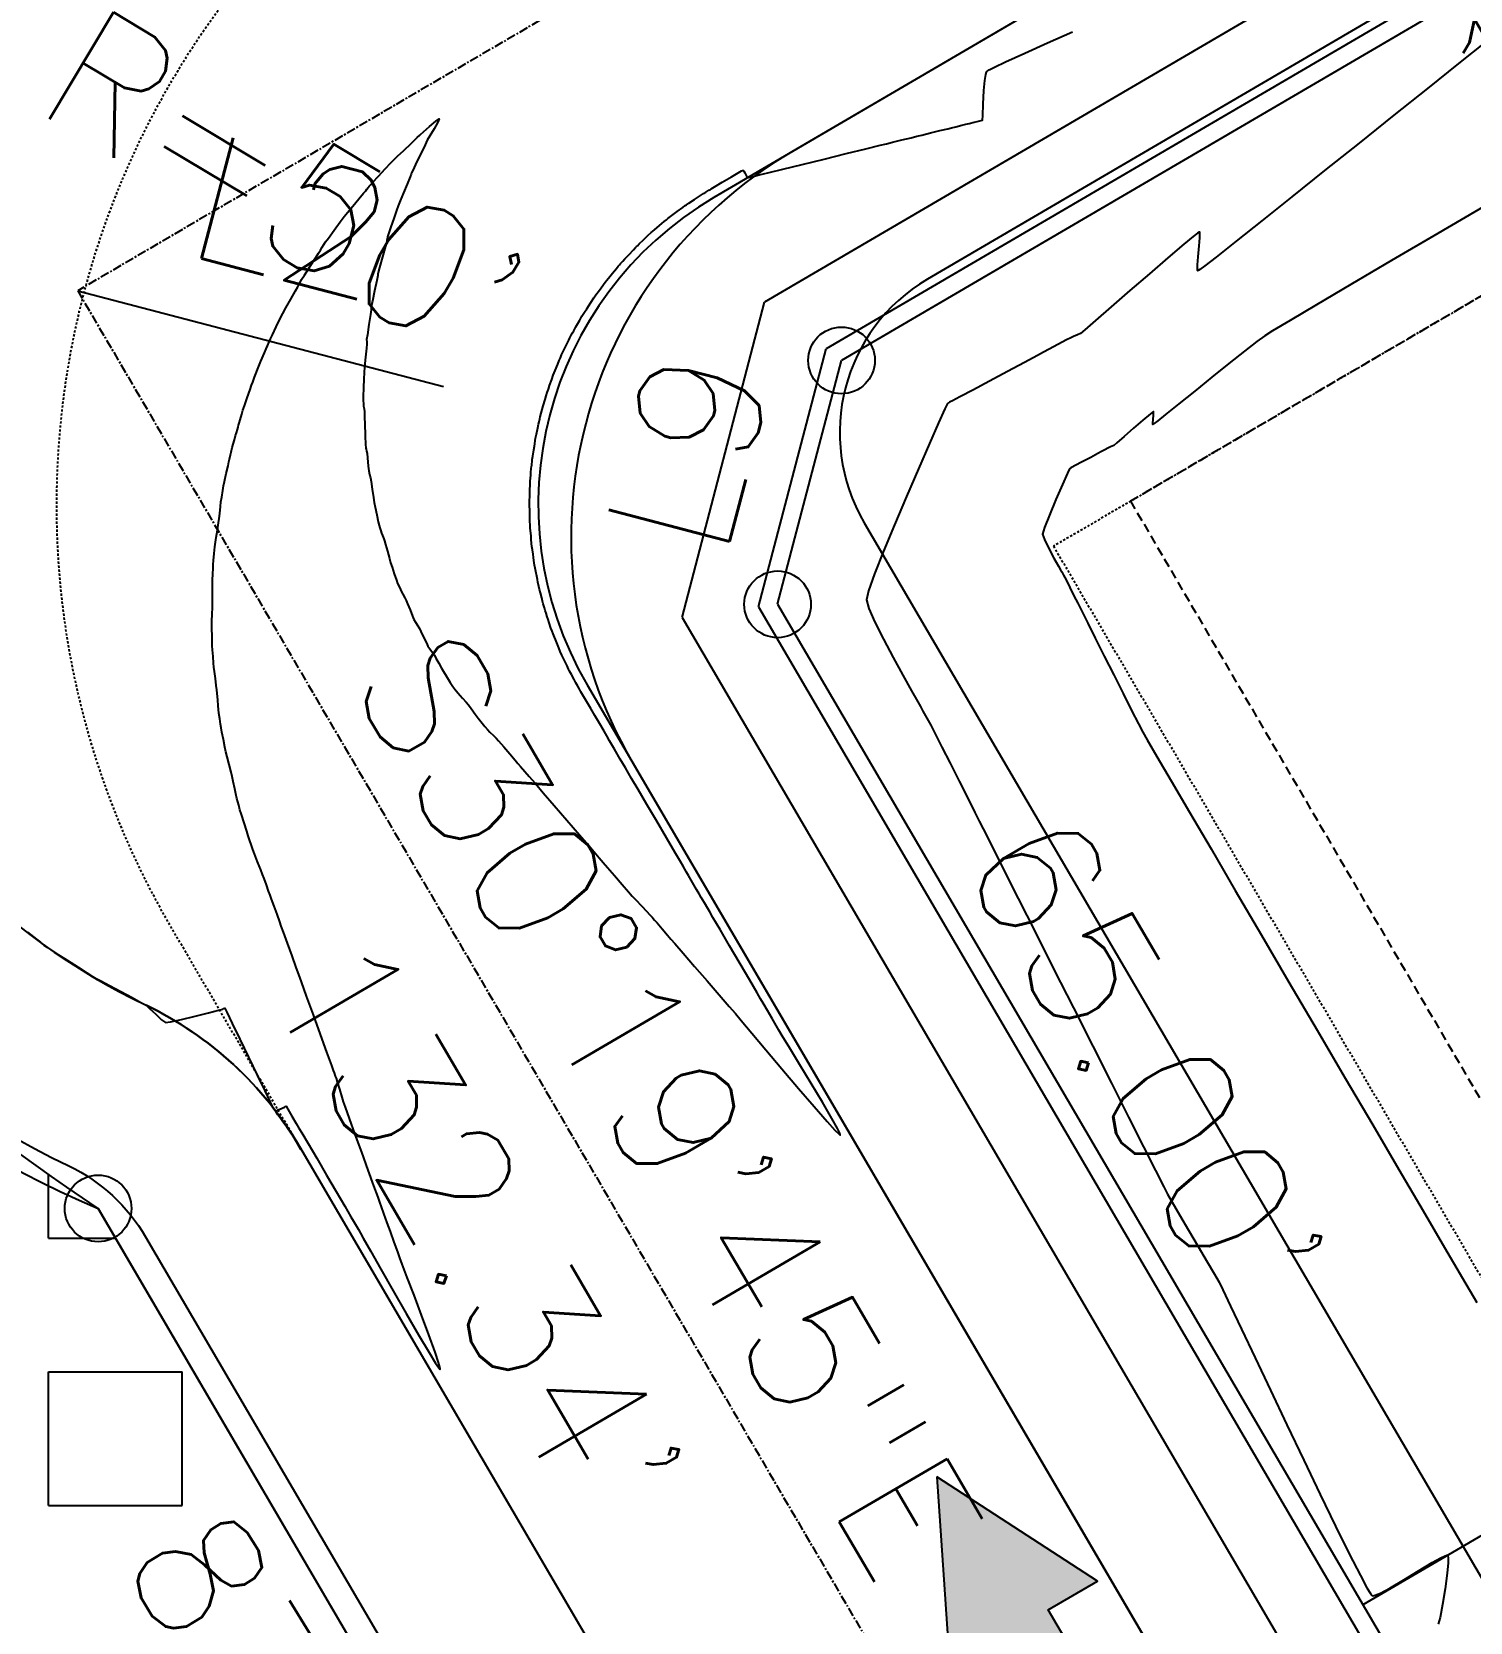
# Model space of a CAD drawing. Header units: feet. Extents: x 23 to 2149517, y -26 to 355304.
# Drawn here: x 2137357.2 to 2137437.8, y 340894.4 to 340983.6 of the extents above; entities that cross this region are included whole.
import ezdxf

# ---------------------------------------------------------------- set-up
doc = ezdxf.new("R2010")
doc.units = ezdxf.units.FT
doc.header["$MEASUREMENT"] = 0
for name, pattern in [('xhpc023-pav$0$HIDDEN2', [0.1875, 0.125, -0.0625]), ('xhpc023-pt$0$CL', [0.7000000000000001, 0.5, -0.05, 0.1, -0.05]), ('xhpc023-pt$0$DASHED', [0.75, 0.5, -0.25]), ('xhpc023-pt$0$HIDDEN2', [0.1875, 0.125, -0.0625])]:
    doc.linetypes.add(name, pattern=pattern)
for name, color, linetype in [('A-EC-CURLEX-MATTING', 6, 'Continuous'), ('A-EC-FLOW-ARROWS', 252, 'Continuous'), ('C-TOPO-MINR-N', 2, 'Continuous'), ('xhpc023-pav$0$A-PV-BC', 2, 'Continuous'), ('xhpc023-pav$0$A-SW-N', 6, 'Continuous'), ('xhpc023-pav$0$A-VALLEYGUTTER', 2, 'xhpc023-pav$0$HIDDEN2'), ('xhpc023-pt$0$A-BLDG-SETBACK', 2, 'xhpc023-pt$0$DASHED'), ('xhpc023-pt$0$V-ESMT-UTIL-N', 2, 'xhpc023-pt$0$HIDDEN2'), ('xhpc023-pt$0$V-PROP-CORN-TEXT-N', 2, 'Continuous'), ('xhpc023-pt$0$V-PROP-RWAY-N', 7, 'Continuous'), ('xhpc023-pt$0$V-PROP-SUBD-N', 7, 'Continuous'), ('xhpc023-pt$0$V-RWAY-CNTR-N', 4, 'xhpc023-pt$0$CL'), ('xhpc023-pt$0$V-RWAY-CNTR-TEXT-N', 2, 'Continuous'), ('xhpc023-pt$0$V-SUBD-TEXT-N', 2, 'Continuous')]:
    doc.layers.add(name, color=color, linetype=linetype)
doc.styles.add('xhpc023-pt$0$L70', font='simplex.shx', dxfattribs={"height": 7})

# ---------------------------------------------------------------- blocks, each defined once
blk = doc.blocks.new('xhpc023-pav')
at = {"layer": 'xhpc023-pav$0$A-PV-BC'}
for p, q in [((2137583.638329992, 341084.4460786111), (2137399.789751185, 340976.8881868935)), ((2137390.835445189, 340942.685549508), (2137438.221031162, 340861.6894226951)), ((2137372.181869882, 340921.1012040622), (2137414.916281736, 340848.0553237449))]:
    blk.add_line(p, q, dxfattribs=at)
for centre, radius, start, end in [((2137380.263437738, 340963.7267628391), 38.5, 86.33141756985965, 244.3268565629494), ((2137412.41391688, 340955.3097152024), 25, 120.3291370664141, 210.329137066041), ((2137354.91909253, 340911.001871507), 20, 30.32913706652774, 64.32685656311162)]:
    blk.add_arc(centre, radius, start, end, dxfattribs=at)
at = {"layer": 'xhpc023-pav$0$A-SW-N'}
for p, q in [((2137591.974674989, 341077.1582316443), (2137401.713390915, 340965.8486815601)), ((2137393.632644502, 340950.7764377509), (2137398.263429103, 340968.464580928)), ((2137397.921856076, 340951.3662089626), (2137401.713390915, 340965.8486815601)), ((2137397.921856076, 340951.3662089626), (2137447.284246841, 340866.9911320272))]:
    blk.add_line(p, q, dxfattribs=at)
at = {"layer": 'xhpc023-pav$0$A-SW-N', "flags": 128}
for points in [[(2137577.451035592, 340534.5642519618), (2137826.538700154, 340680.2893058468), (2137831.169484755, 340697.9774490241), (2137609.811538896, 341076.344327584), (2137591.416318743, 341081.4658220778), (2137398.263429103, 340968.464580928)], [(2137393.632644502, 340950.776437751), (2137443.83169137, 340864.971265516)]]:
    blk.add_lwpolyline(points, dxfattribs=at)
at = {"layer": 'xhpc023-pav$0$A-VALLEYGUTTER', "flags": 128}
blk.add_lwpolyline([(2137372.181869882, 340921.101204063), (2137365.005862623, 340933.3671448962, -0.414213562369913), (2137381.839957897, 340997.6681031806), (2137394.105898731, 341004.8441104395)], format="xyb", dxfattribs=at)
blk = doc.blocks.new('ARROW')
blk.add_hatch(color=256).paths.add_polyline_path([(0, 0), (12, 6), (12, 2), (28, 2), (28, -2), (12, -2), (12, -6)])
blk.add_lwpolyline([(0, 0), (12, 6), (12, 2), (28, 2), (28, -2), (12, -2), (12, -6), (0, 0)])
blk = doc.blocks.new('xhpc023-pt')
at = {"layer": 'xhpc023-pt$0$A-BLDG-SETBACK'}
for p, q in [((2137591.409542989, 341058.2906155387), (2137418.781769461, 340957.2972899812)), ((2137418.781769461, 340957.2972899813), (2137465.410163061, 340877.5954312106))]:
    blk.add_line(p, q, dxfattribs=at)
at = {"layer": 'xhpc023-pt$0$V-ESMT-UTIL-N'}
for p, q in [((2137595.725237327, 341060.815448677), (2137414.466075123, 340954.7724568424)), ((2137414.466075123, 340954.7724568425), (2137461.094468723, 340875.0705980717))]:
    blk.add_line(p, q, dxfattribs=at)
at = {"layer": 'xhpc023-pt$0$V-PROP-CORN-TEXT-N'}
for centre in [(2137402.575881368, 340965.1947067181), (2137398.994158969, 340951.5136517644), (2137360.886881866, 340917.6339316985)]:
    blk.add_circle(centre, 1.869778041070669, dxfattribs=at)
at = {"layer": 'xhpc023-pt$0$V-PROP-RWAY-N'}
for p, q in [((2137592.114264052, 341076.0813340358), (2137402.575881368, 340965.1947067181)), ((2137398.994158969, 340951.5136517641), (2137402.575881368, 340965.1947067183)), ((2137398.994158969, 340951.5136517644), (2137448.147385709, 340867.4960986549)), ((2137360.886881866, 340917.6339316985), (2137404.990184759, 340842.2482075256))]:
    blk.add_line(p, q, dxfattribs=at)
blk.add_arc((2137380.263437743, 340963.7267628371), 50, 83.45923941410305, 247.1990347068447, dxfattribs=at)
at = {"layer": 'xhpc023-pt$0$V-PROP-SUBD-N'}
blk.add_line((2137535.393653892, 340956.0056207022), (2137431.816989775, 340895.4096253676), dxfattribs=at)
at = {"layer": 'xhpc023-pt$0$V-RWAY-CNTR-N'}
for p, q in [((2137610.052126921, 341115.5396684937), (2137359.741855306, 340969.0993464369)), ((2137359.741855307, 340969.0993464368), (2137426.56865645, 340854.8723732199))]:
    blk.add_line(p, q, dxfattribs=at)
at = {"layer": 'xhpc023-pt$0$V-SUBD-TEXT-N'}
blk.add_line((2137359.741855307, 340969.0993464368), (2137380.263437738, 340963.726762839), dxfattribs=at)
blk.add_lwpolyline([(2137339.145604385, 340992.175379331, 0, 4.16666675, 0), (2137349.425062723, 340985.063225208, 0, 0, 0), (2137380.263437738, 340963.726762839, 0, 0, 0)], format="xyseb", dxfattribs=at)
at = {"layer": 'xhpc023-pt$0$V-RWAY-CNTR-TEXT-N', "attachment_point": 8, "style": 'xhpc023-pt$0$L70'}
for s, insert, char_height, rotation in [("R=50'", (2137369.610932692, 340971.8529932004), 6.999999999999999, 329.07278887301214), ('L2', (2137370.889077591, 340969.7989429941), 7, 345.32913706671474), ('S30°19\'45"E ', (2137389.803332956, 340921.6759555417), 7, 300.3291370661148), (" 132.34'", (2137377.873402826, 340916.8851019824), 7, 300.3291370661148)]:
    blk.add_mtext(s, dxfattribs=dict(at, insert=insert, char_height=char_height, rotation=rotation))
at = {"layer": 'xhpc023-pt$0$V-SUBD-TEXT-N', "style": 'xhpc023-pt$0$L70'}
for s, insert, char_height, attachment_point, rotation in [("110.00'", (2137450.755472367, 340991.7594768317), 7, 2, 30.329137066440243), ('L9', (2137397.399131813, 340959.24061031), 7, 8, 75.32913706562303), ("65.00'", (2137416.613968787, 340924.1685918447), 7, 8, 300.32913706646076), ("87.34'", (2137375.868144723, 340888.7435001285), 6.999999999999999, 2, 301.6685440305592)]:
    blk.add_mtext(s, dxfattribs=dict(at, insert=insert, char_height=char_height, attachment_point=attachment_point, rotation=rotation))

msp = doc.modelspace()

# ---------------------------------------------------------------- block references
at = {"layer": 'A-EC-CURLEX-MATTING'}
msp.add_blockref('xhpc023-pt', (0, 0), dxfattribs=at)

# ---------------------------------------------------------------- next in the draw order: hatches: boundary and pattern name
h = msp.add_hatch(dxfattribs=at)
h.set_pattern_fill('SQUARE', color=256, scale=60)
h.set_pattern_definition([(0, (-6.905110941268504, -4.039733022276778), (0, 7.5), [7.5, -7.5]), (90, (-6.905110941268504, -4.039733022276778), (-7.5, 4.592425496802575e-16), [7.5, -7.5])])
edge = h.paths.add_edge_path()
edge.add_arc((2138044.920364796, 340728.8884577231), 582.549868641581, 186.4458415412512, 221.7550207109148, ccw=False)
edge.add_arc((2136881.465055925, 340563.6065300077), 593.059647057299, 9.695912894596994, 28.02375053832091)
edge.add_line((2137404.990184731, 340842.248207573), (2137360.886881866, 340917.6339316986))
edge.add_arc((2137447.707949495, 341046.5875479042), 155.4571738994623, 211.2000178376483, 236.0486576726285, ccw=False)
edge.add_line((2137314.735464028, 340966.0564916257), (2137301.640606266, 340964.6945763964))
edge.add_line((2137301.640606266, 340964.6945763964), (2137293.91233979, 340952.9078567094))
edge.add_line((2137293.91233979, 340952.9078567094), (2137303.613052608, 340937.493455536))
edge.add_line((2137303.613052608, 340937.493455536), (2137345.98990848, 340840.8869890364))
edge.add_line((2137345.98990848, 340840.8869890364), (2137331.349541475, 340808.3366731079))
edge.add_line((2137331.349541475, 340808.3366731079), (2137355.480564153, 340807.8482073526))
edge.add_line((2137355.480564153, 340807.8482073526), (2137372.696422414, 340756.3162998563))
edge.add_line((2137372.696422414, 340756.3162998563), (2137351.027091977, 340683.382985699))
edge.add_line((2137351.027091977, 340683.382985699), (2137357.983121533, 340661.3297413673))
edge.add_line((2137357.983121533, 340661.3297413673), (2137454.596581275, 340604.0820525663))
edge.add_line((2137454.596581275, 340604.0820525663), (2137415.546972534, 340530.506671625))
edge.add_line((2137415.546972534, 340530.506671625), (2137390.498604605, 340493.7517918989))
edge.add_line((2137390.498604605, 340493.7517918989), (2137422.027239899, 340493.3999162236))
edge.add_line((2137422.027239899, 340493.3999162236), (2137396.264817959, 340470.4547795679))
edge.add_line((2137396.264817959, 340470.4547795679), (2137454.809608257, 340441.951571139))
edge.add_line((2137454.809608257, 340441.951571139), (2137478.721074408, 340421.2216771093))
edge.add_line((2137478.721074408, 340421.2216771093), (2137537.812756838, 340413.1581665995))
edge.add_line((2137537.812756838, 340413.1581665995), (2137543.889847288, 340415.2275603599))
edge.add_line((2137543.889847288, 340415.2275603599), (2137550.003920866, 340414.6432426849))
edge.add_line((2137550.003920866, 340414.6432426849), (2137577.549523347, 340364.9155249138))
edge.add_line((2137577.549523347, 340364.9155249138), (2137601.618058874, 340330.6608063657))
edge.add_line((2137601.618058874, 340330.6608063657), (2137610.338732313, 340340.9410976825))

# ---------------------------------------------------------------- next in the draw order: linework, layer by layer
for points in [[(2137670.618949894, 340388.8840718181, -0.02090584998803552), (2137597.855944529, 340483.2289572108, -0.00680968228715306), (2137601.184633383, 340497.4725088385), (2137834.966461328, 340634.2431094002, -5.81057104170002), (2137834.966461328, 340634.2431094002, 0.8117029553674746), (2137866.430475758, 340724.8403492785, 0.0690546388535524), (2137866.430475758, 340724.8403492786), (2137654.428279599, 341086.2252913481, -0.1494408285484891), (2137653.080159736, 341091.9148086406, 0.8243029617849311), (2137560.967453928, 341116.030064568, -0.1494408285465315), (2137557.004318269, 341111.7310425944), (2137389.056232453, 341013.4754991157, -0.1494408285229424), (2137383.36671516, 341012.1273792529, 0.8242890851936016), (2137359.249636687, 340920.0139246461, -0.1493500992060968), (2137363.552107364, 340916.0487592211), (2137406.28489306, 340843.0056574671, -0.100424135199937), (2137467.540672525, 340663.6820290114, 0.03988419148315774), (2137488.118673597, 340566.5241378134, 0.03988419148315774)], [(2137660.463539619, 340381.4358398767, -0.0209986760302128), (2137590.347971621, 340472.5815931614, -0.4320536616441304), (2137598.499175208, 340508.066323558), (2137827.008403112, 340641.7522674534, -0.1508802876780829), (2137838.499803442, 340644.4409849645, 0.7844992614803186), (2137861.31170118, 340715.6724451469, -0.08874284122557287), (2137856.19988556, 340721.5340318514), (2137645.796890923, 341081.1756250702, -0.1494408285464827), (2137643.100651198, 341092.5546596554, 0.8243029617889933), (2137569.980255865, 341111.6976978658, -0.1494408285490073), (2137562.053984547, 341103.0996539178), (2137394.105898731, 341004.8441104392, -0.1494408285236509), (2137382.726864146, 341002.1478707138, 0.8242890851953945), (2137363.58230126, 340929.0265833936, -0.1493500992024052), (2137372.181869882, 340921.101204063), (2137414.916281736, 340848.0553237448, -0.1004241351999118), (2137477.457596973, 340664.9683452688, 0.03988419148314935), (2137497.705557931, 340569.3687201687, 1.206369059911169)], [(2137825.012378072, 340671.8656998815, 0.4142135623666523), (2137833.966684069, 340706.068337267), (2137615.316134238, 341079.8074669531, 0.4142135623921849), (2137587.95402433, 341086.97091175), (2137395.423806873, 340974.3322673094, 0.4133953263629456), (2137388.31061205, 340947.0012438462), (2137438.221031162, 340861.6894226951, -0.0865142089618434), (2137499.817470398, 340696.4145171692, 0.04345424113438745), (2137527.055833012, 340598.3765527958, 0.02828257050479633), (2137550.327899124, 340536.9013866673, 0.4470827196959448), (2137578.701722083, 340527.7652937868), (2137825.012378072, 340671.8656998815)], [(2137466.05313386, 340663.4890815574, 0.08014119165689629), (2137404.990184731, 340842.248207573), (2137360.886881866, 340917.6339316986, -0.1088495052783184), (2137314.735464028, 340966.0564916257), (2137301.640606266, 340964.6945763964), (2137293.91233979, 340952.9078567094), (2137303.613052608, 340937.493455536), (2137345.98990848, 340840.8869890364), (2137331.349541475, 340808.3366731079), (2137355.480564153, 340807.8482073526), (2137372.696422414, 340756.3162998563), (2137351.027091977, 340683.382985699), (2137357.983121533, 340661.3297413673), (2137454.596581275, 340604.0820525663)]]:
    msp.add_lwpolyline(points, format="xyb", dxfattribs=at)
msp.add_lwpolyline([(2137823.088738342, 340682.9052052145, -0.002721813638132152), (2137826.880273181, 340697.3876778131), (2137613.589856503, 341078.7975336975, 0.4142135623828287), (2137599.90880155, 341082.3792560961), (2137407.392965832, 340969.7490256058, 0.4130517754748764), (2137403.846882981, 340956.0910340194), (2137453.75753078, 340870.7788219951, -0.08651420896181838), (2137516.553511189, 340702.2853204512, 0.04356835440708198), (2137543.41950393, 340605.6729441824, 0.02839754832530269), (2137566.370255267, 340545.0044619257, 0.4470827197042154), (2137580.557166747, 340540.4364154855)], format="xyb", close=True, dxfattribs=at)
at = {"layer": 'C-TOPO-MINR-N', "color": 2, "linetype": 'Continuous', "lineweight": -3}
for points, elevation in [([(2137356.932162846, 340933.135564469), (2137357.439471727, 340932.733826937), (2137357.648830335, 340932.5677568219), (2137357.746725165, 340932.4807777981), (2137357.845201885, 340932.3946118633), (2137358.043413153, 340932.2661241202), (2137358.523078625, 340931.9569758007), (2137359.144452527, 340931.5569008172), (2137359.767789087, 340931.1556330817), (2137360.253342533, 340930.8429065063), (2137360.461367092, 340930.7084550032), (2137360.64537879, 340930.5771831599), (2137360.796303669, 340930.4689727663), (2137360.848805096, 340930.4996879502), (2137361.040896331, 340930.3981876955), (2137361.523385048, 340930.1421385508), (2137362.157528928, 340929.8042519197), (2137362.80458565, 340929.4572392054), (2137363.325812894, 340929.1738118115), (2137363.58246834, 340929.0266811412), (2137363.793322769, 340928.8364797833), (2137364.117262492, 340928.5216056472), (2137364.442901653, 340928.2193003566), (2137364.658854392, 340928.0668055354), (2137364.953842725, 340928.1064738603), (2137365.564031242, 340928.2384280512), (2137366.325217042, 340928.4184071754), (2137367.073197219, 340928.6021502998), (2137367.643768871, 340928.7453964915), (2137367.872729094, 340928.8038848175), (2137367.932357873, 340928.8398976873), (2137367.990477152, 340928.8727715775), (2137368.105317277, 340928.6364476053), (2137368.40526328, 340928.0140088971), (2137368.828884818, 340927.1335972311), (2137369.314751545, 340926.1233543858), (2137369.801433122, 340925.1114221396), (2137370.227499202, 340924.2259422707), (2137370.531519444, 340923.5950565576), (2137370.652063504, 340923.3469067786), (2137370.7469788, 340923.2116235942), (2137370.84431128, 340923.0777715545), (2137370.977662094, 340922.8926099672), (2137371.252201563, 340922.5108071358), (2137371.536886909, 340922.1127720756), (2137371.700675352, 340921.8789138018), (2137371.820887604, 340921.6797449269), (2137372.008047689, 340921.3608439523), (2137372.180917801, 340921.0652187265), (2137372.258260131, 340920.9358770979), (2137372.184405092, 340921.0672670357), (2137372.012733402, 340921.3635922142), (2137371.825582709, 340921.6824940405), (2137371.705290663, 340921.881613921), (2137371.536937946, 340922.1135212717), (2137371.244667983, 340922.5078453431), (2137370.969412533, 340922.8878172938), (2137370.852103356, 340923.0766682828), (2137370.983777646, 340923.1594029986), (2137371.216940158, 340923.2654216453), (2137371.343365205, 340923.3189162154), (2137371.387602543, 340923.345632986), (2137371.43123088, 340923.3703207289), (2137371.531294235, 340923.2010741967), (2137371.755850683, 340922.8171832017), (2137371.997830243, 340922.4027507539), (2137372.150162934, 340922.1418798635), (2137372.306587816, 340921.8745776267), (2137372.659850577, 340921.2709113292), (2137373.143662279, 340920.4441579274), (2137373.691733988, 340919.5075943781), (2137374.237776767, 340918.5744976379), (2137374.715501679, 340917.7581446632), (2137375.05861979, 340917.1718124108), (2137375.200842163, 340916.9287778372), (2137375.314640522, 340916.7343154206), (2137375.481001606, 340916.4500320725), (2137375.594799965, 340916.255569656), (2137375.757628823, 340915.967967857), (2137376.165086535, 340915.2483044908), (2137376.748104985, 340914.2216212737), (2137377.43761606, 340913.0129599222), (2137378.164551645, 340911.7473621527), (2137378.859843624, 340910.5498696815), (2137379.454423883, 340909.545524225), (2137379.811161878, 340908.9651417438), (2137379.986134865, 340908.7020069986), (2137380.050409392, 340908.6235660391), (2137380.065176781, 340908.6164412217), (2137380.070523112, 340908.6317696315), (2137380.055848374, 340908.7236870454), (2137379.976854988, 340908.9986595768), (2137379.783189625, 340909.576248706), (2137379.437754861, 340910.5409460546), (2137379.027550601, 340911.650449412), (2137378.606220319, 340912.7709664814), (2137378.227407486, 340913.7687049662), (2137377.944755576, 340914.5098725695), (2137377.81190806, 340914.8606769947), (2137377.691667543, 340915.1938863135), (2137377.496026287, 340915.7360454077), (2137377.280296758, 340916.3338729236), (2137377.099791422, 340916.8340875071), (2137377.009822746, 340917.0834078043), (2137376.914899452, 340917.3464582887), (2137376.776131703, 340917.7310100893), (2137376.681208408, 340917.9940605738), (2137376.583996513, 340918.2628965028), (2137376.354445478, 340918.8976740461), (2137376.036439418, 340919.7772591554), (2137375.673862448, 340920.7805177827), (2137375.310598683, 340921.7863158797), (2137374.990532239, 340922.6735193982), (2137374.757547232, 340923.3209942901), (2137374.655527776, 340923.607606507), (2137374.570159256, 340923.881142356), (2137374.43788029, 340924.3161217223), (2137374.312978922, 340924.728919516), (2137374.249743195, 340924.9359106468), (2137374.205855644, 340925.0590552465), (2137374.140422599, 340925.2386544251), (2137374.095560899, 340925.361473996), (2137373.987668062, 340925.6592723686), (2137373.721898141, 340926.3928321881), (2137373.358709201, 340927.3952812697), (2137372.958559307, 340928.4997474288), (2137372.581906525, 340929.5393584807), (2137372.289208919, 340930.3472422409), (2137372.140924554, 340930.7565265246), (2137371.996981343, 340931.1538286571), (2137371.763862287, 340931.7972678081), (2137371.504748023, 340932.512457141), (2137371.282819187, 340933.1250098193), (2137371.161256415, 340933.4605390062), (2137371.06892853, 340933.7153760707), (2137370.919471246, 340934.1278977663), (2137370.753215531, 340934.5867853337), (2137370.610492353, 340934.9807200134), (2137370.53163268, 340935.1983830458), (2137370.450715458, 340935.4224868644), (2137370.322794393, 340935.7768352312), (2137370.194549406, 340936.1310620966), (2137370.112660418, 340936.3548014108), (2137370.008604718, 340936.6240434342), (2137369.833005329, 340937.0745558426), (2137369.661260766, 340937.5156387103), (2137369.568769547, 340937.7565921115), (2137369.493088534, 340937.9817855708), (2137369.384800971, 340938.3118361615), (2137369.311113239, 340938.5377373067), (2137369.22864841, 340938.79130657), (2137369.07774535, 340939.2564901344), (2137368.926673394, 340939.7243561803), (2137368.843701878, 340939.9859728877), (2137368.772545578, 340940.2442457949), (2137368.671544299, 340940.6226822776), (2137368.604740067, 340940.8821013706), (2137368.546940693, 340941.1588020453), (2137368.463642038, 340941.5712801202), (2137368.404918204, 340941.853649901), (2137368.342196027, 340942.1002260311), (2137368.230200946, 340942.530540867), (2137368.116263758, 340942.9700199825), (2137368.04771526, 340943.2440889518), (2137367.993099125, 340943.5094907499), (2137367.910319898, 340943.9304790155), (2137367.83074969, 340944.3437453168), (2137367.785760608, 340944.5859812229), (2137367.75540387, 340944.7848669903), (2137367.709870043, 340945.0997522663), (2137367.665740261, 340945.4148327047), (2137367.639595658, 340945.6143039594), (2137367.62082763, 340945.8245608563), (2137367.593457368, 340946.164170816), (2137367.5660107, 340946.5055883842), (2137367.547013453, 340946.7212681068), (2137367.516433774, 340946.9579431142), (2137367.463426564, 340947.3472891025), (2137367.41029778, 340947.7391744662), (2137367.379353378, 340947.9834675995), (2137367.359500814, 340948.2186817862), (2137367.331420864, 340948.5910343329), (2137367.305079473, 340948.9619496682), (2137367.290442583, 340949.1928522208), (2137367.283302567, 340949.4154696533), (2137367.274777346, 340949.7675945853), (2137367.267821181, 340950.1197488811), (2137367.265388331, 340950.342454405), (2137367.272512044, 340950.5782669385), (2137367.287255868, 340950.9588809184), (2137367.302119525, 340951.3385261921), (2137367.309602734, 340951.5714326068), (2137367.307802695, 340951.7876097479), (2137367.302338089, 340952.1295325971), (2137367.296990852, 340952.4701290966), (2137367.295542922, 340952.6823271887), (2137367.302717787, 340952.8871383852), (2137367.316969602, 340953.2109284389), (2137367.332676308, 340953.5346566539), (2137367.344215846, 340953.7392823341), (2137367.3647056, 340953.9712507908), (2137367.401515177, 340954.3570614085), (2137367.440400846, 340954.7477546009), (2137367.467118877, 340954.994370782), (2137367.50634282, 340955.2552272589), (2137367.573221445, 340955.6761029584), (2137367.639223842, 340956.0892307242), (2137367.675819102, 340956.3268433999), (2137367.705734764, 340956.6005765811), (2137367.747106299, 340957.0004319967), (2137367.776896083, 340957.270124435), (2137367.817640066, 340957.5278906598), (2137367.88056584, 340957.9042392974), (2137367.925673242, 340958.1612929301), (2137367.979210749, 340958.4101561376), (2137368.075914648, 340958.8480195591), (2137368.171367876, 340959.2775496227), (2137368.221153367, 340959.5014127563), (2137368.255777284, 340959.6612924295), (2137368.306545533, 340959.8949810743), (2137368.342386605, 340960.0545603735), (2137368.412799003, 340960.3161111214), (2137368.528006527, 340960.7366314539), (2137368.598025609, 340960.9895790658), (2137368.639939742, 340961.1280516059), (2137368.70076704, 340961.3265184622), (2137368.735425867, 340961.4404949388), (2137368.765606616, 340961.5604206265), (2137368.795691072, 340961.6803750807), (2137368.846329023, 340961.8561111713), (2137368.93945212, 340962.1758319681), (2137369.006131201, 340962.3991304882), (2137369.091308577, 340962.6461364788), (2137369.251220703, 340963.1032962283), (2137369.411019117, 340963.5584637751), (2137369.495855355, 340963.7994931578), (2137369.560752239, 340963.9823418282), (2137369.656143417, 340964.2494558072), (2137369.722702317, 340964.4316669661), (2137369.824810996, 340964.678452687), (2137370.020205175, 340965.1455636173), (2137370.215313358, 340965.6107137467), (2137370.316564045, 340965.8516170649), (2137370.383545304, 340966.0097102919), (2137370.481912992, 340966.2406293693), (2137370.550328735, 340966.3980716944), (2137370.660023713, 340966.6257372287), (2137370.876603877, 340967.0705539383), (2137371.105547782, 340967.5371089161), (2137371.252333983, 340967.8299892555), (2137371.420933311, 340968.1337293116), (2137371.697558991, 340968.6228511321), (2137371.961053165, 340969.0869233476), (2137372.090257976, 340969.3155145893), (2137372.150010838, 340969.4347966495), (2137372.236509252, 340969.6096174234), (2137372.297309671, 340969.7282666617), (2137372.456026956, 340969.9763786291), (2137372.777480034, 340970.4734741517), (2137373.098178781, 340970.9686777814), (2137373.25463307, 340971.2111140701), (2137373.350359164, 340971.3766493357), (2137373.445293121, 340971.5405407788), (2137373.544291039, 340971.6923628048), (2137373.64495841, 340971.8430915535), (2137373.799540756, 340972.0554172438), (2137374.123533359, 340972.4977917015), (2137374.469442573, 340972.9673821144), (2137374.689774755, 340973.2613556705), (2137374.869253465, 340973.4816371047), (2137375.172290972, 340973.847179384), (2137375.505899221, 340974.2475595293), (2137375.77709016, 340974.5723545618), (2137375.892875733, 340974.7111415024), (2137375.958807319, 340974.7989751822), (2137376.023965226, 340974.8857238409), (2137376.090882569, 340974.965284407), (2137376.158346917, 340975.0443849899), (2137376.295693796, 340975.1907968828), (2137376.613400156, 340975.5289237881), (2137376.990681184, 340975.930320241), (2137377.306752068, 340976.2665407764), (2137377.440827993, 340976.4091399292), (2137377.485888041, 340976.4564289801), (2137377.531056269, 340976.5036101134), (2137377.678648524, 340976.6430771981), (2137378.026431218, 340976.9715062837), (2137378.440623412, 340977.3626000351), (2137378.787444164, 340977.6900611166), (2137378.933112533, 340977.8275921931), (2137378.97219639, 340977.8639048223), (2137379.129316605, 340978.0052803754), (2137379.477287871, 340978.312971146), (2137379.832946425, 340978.6140172816), (2137380.013128503, 340978.7354589294), (2137379.937891341, 340978.5565532753), (2137379.725255029, 340978.1846172592), (2137379.489000081, 340977.7887806591), (2137379.34290701, 340977.5381732534), (2137379.219391005, 340977.28550339), (2137378.997816606, 340976.8236283562), (2137378.750239535, 340976.3048710692), (2137378.548715511, 340975.8815544458), (2137378.465300256, 340975.7060014031), (2137378.447644315, 340975.6451575405), (2137378.379872012, 340975.4815004586), (2137378.215538007, 340975.0841050374), (2137378.012165994, 340974.5906103272), (2137377.827279668, 340974.1386553778), (2137377.718402723, 340973.8658792395), (2137377.623374627, 340973.597991839), (2137377.471465898, 340973.1575158915), (2137377.30734681, 340972.6773096296), (2137377.175687636, 340972.2902312854), (2137377.12115865, 340972.1291390914), (2137377.107065775, 340972.066419829), (2137377.093376847, 340972.0035986594), (2137377.082298093, 340971.9357222113), (2137377.070927631, 340971.8671162328), (2137376.995438058, 340971.5937888947), (2137376.830788746, 340970.9988378815), (2137376.666018763, 340970.4030164764), (2137376.590167184, 340970.1270779625), (2137376.580966957, 340970.0396807594), (2137376.572035536, 340969.9522178556), (2137376.514698205, 340969.6827172359), (2137376.390261222, 340969.1003553658), (2137376.265755456, 340968.5169072052), (2137376.208211777, 340968.2441477141), (2137376.203361117, 340968.1376461575), (2137376.198911169, 340968.031071677), (2137376.1589591, 340967.7662479515), (2137376.072652402, 340967.1993920937), (2137375.98636043, 340966.6312377995), (2137375.946452543, 340966.3625187656), (2137375.948189081, 340966.2371886652), (2137375.950484577, 340966.111790988), (2137375.92889307, 340965.8768286789), (2137375.881346251, 340965.3688792642), (2137375.831584367, 340964.8268757673), (2137375.803347663, 340964.4897512115), (2137375.78989677, 340964.1647625153), (2137375.772799625, 340963.6485951279), (2137375.758257425, 340963.1643248693), (2137375.752471372, 340962.9350275592), (2137375.763524998, 340962.7840666482), (2137375.776885897, 340962.633224402), (2137375.799061563, 340962.4740267211), (2137375.820880884, 340962.310486512), (2137375.828759171, 340962.0654411096), (2137375.842923123, 340961.5628433333), (2137375.856996418, 340961.0564725515), (2137375.86460273, 340960.8001081325), (2137375.873940655, 340960.6522845762), (2137375.888264993, 340960.4420948825), (2137375.896031112, 340960.3323880553), (2137375.906030559, 340960.2761036773), (2137375.916298812, 340960.2198561729), (2137375.940970735, 340960.1039051717), (2137375.967774586, 340959.9729698375), (2137375.992249486, 340959.7205067605), (2137376.035458686, 340959.2679775277), (2137376.063598274, 340958.9973351203), (2137376.113610785, 340958.8034031492), (2137376.16462506, 340958.609595145), (2137376.196911826, 340958.3967768028), (2137376.259879711, 340957.966406577), (2137376.326703209, 340957.5131255671), (2137376.370556816, 340957.2315748726), (2137376.424136516, 340956.9624525659), (2137376.512702689, 340956.5361715796), (2137376.598276433, 340956.1319453039), (2137376.642878841, 340955.9289871288), (2137376.681228425, 340955.8072230365), (2137376.740258157, 340955.6300294398), (2137376.781767929, 340955.5092090464), (2137376.83131368, 340955.383164159), (2137376.906160032, 340955.1956483732), (2137376.955669887, 340955.0664913365), (2137377.010155083, 340954.8707636588), (2137377.114115071, 340954.4870614515), (2137377.223222245, 340954.0855284497), (2137377.293149003, 340953.8363083883), (2137377.37045713, 340953.5993725829), (2137377.49621019, 340953.2246308166), (2137377.61783325, 340952.8671345246), (2137377.68275137, 340952.6819351423), (2137377.743619192, 340952.5472726504), (2137377.835899253, 340952.3517534166), (2137377.900269134, 340952.2186113403), (2137377.974595659, 340952.0805725501), (2137378.086478045, 340951.8753704161), (2137378.161192456, 340951.7337496999), (2137378.237699804, 340951.5480488017), (2137378.378227003, 340951.1988798436), (2137378.519532364, 340950.8490844848), (2137378.598374196, 340950.6615043848), (2137378.685893566, 340950.516117977), (2137378.818517271, 340950.3059429203), (2137378.907461728, 340950.1611877949), (2137378.991594537, 340949.9874323119), (2137379.143262433, 340949.666722932), (2137379.295767799, 340949.3454500842), (2137379.382413019, 340949.1700041977), (2137379.484571959, 340949.0211820487), (2137379.638736478, 340948.8064275299), (2137379.742368563, 340948.6583661494), (2137379.830377352, 340948.5024915565), (2137379.985976768, 340948.2197782594), (2137380.14594607, 340947.9289527868), (2137380.24706452, 340947.748741667), (2137380.403626406, 340947.4961793183), (2137380.633275867, 340947.1329082334), (2137380.778436391, 340946.9092386176), (2137380.894206899, 340946.7610893758), (2137381.067123546, 340946.5471636115), (2137381.186765668, 340946.4019478277), (2137381.320189692, 340946.2536752688), (2137381.520252469, 340946.0336790014), (2137381.655233972, 340945.8810952617), (2137381.806425668, 340945.6745474184), (2137382.038707054, 340945.3501868383), (2137382.195740152, 340945.1334417549), (2137382.347929512, 340944.9420347054), (2137382.571634936, 340944.6658350732), (2137382.719451318, 340944.4884913613), (2137382.858300122, 340944.3503587349), (2137383.064293917, 340944.151158269), (2137383.203814256, 340944.0135873313), (2137383.34482959, 340943.852123495), (2137383.63138136, 340943.5197578716), (2137383.969867647, 340943.1259865982), (2137384.266686532, 340942.7803058116), (2137384.428236096, 340942.5922116485), (2137384.580244814, 340942.415751634), (2137384.820592599, 340942.1367428108), (2137385.060940383, 340941.8577339876), (2137385.212949102, 340941.6812739731), (2137385.405938274, 340941.457241612), (2137385.851539831, 340940.9399630103), (2137386.467294079, 340940.22516188), (2137387.170741325, 340939.408561933), (2137387.879421875, 340938.5858868812), (2137388.510876035, 340937.8528604366), (2137388.982644112, 340937.3052063111), (2137389.212266412, 340937.0386482166), (2137389.451843876, 340936.759843834), (2137389.840273332, 340936.3075541478), (2137390.271202037, 340935.8062739101), (2137390.638277246, 340935.3804978731), (2137390.835146214, 340935.1547207889), (2137391.036823432, 340934.9401868326), (2137391.359308236, 340934.6020704552), (2137391.664961361, 340934.2825523053), (2137391.816143539, 340934.1238130315), (2137391.953255619, 340933.9658274313), (2137392.089621166, 340933.8071649765), (2137392.231789666, 340933.6425541476), (2137392.518255222, 340933.3108679254), (2137392.820919164, 340932.9604262843), (2137393.011682822, 340932.7395491988), (2137393.225164743, 340932.4923676079), (2137393.697230473, 340931.9457828769), (2137394.33321961, 340931.2093982402), (2137395.038471751, 340930.3928169325), (2137395.718326492, 340929.6056421883), (2137396.27812343, 340928.9574772423), (2137396.623202162, 340928.557925329), (2137396.947755549, 340928.1748097016), (2137397.546021841, 340927.4637799011), (2137398.335964611, 340926.52531925), (2137399.235547431, 340925.4599110706), (2137400.162733875, 340924.368038686), (2137401.035487515, 340923.3501854183), (2137401.771771924, 340922.5068345904), (2137402.207413126, 340922.0253204774), (2137402.417104431, 340921.8106277762), (2137402.491321123, 340921.7492920138), (2137402.50678734, 340921.7455735439), (2137402.50915791, 340921.7620697818), (2137402.476558771, 340921.8527445934), (2137402.343926846, 340922.1177349589), (2137402.03771122, 340922.6691771206), (2137401.50472559, 340923.5855235082), (2137400.879635817, 340924.6357030586), (2137400.242587581, 340925.6928183442), (2137399.673726557, 340926.6299719373), (2137399.253198426, 340927.3202664104), (2137399.061148865, 340927.6368043359), (2137398.915523779, 340927.8857889576), (2137398.681459146, 340928.2859843891), (2137398.417914663, 340928.736583424), (2137398.183850029, 340929.1367788556), (2137398.038224943, 340929.3857634772), (2137397.841568295, 340929.7220000582), (2137397.427341274, 340930.4302307683), (2137396.883975233, 340931.3592588044), (2137396.29990153, 340932.3578873631), (2137395.763551519, 340933.274919641), (2137395.363356555, 340933.9591588349), (2137395.187747994, 340934.2594081413), (2137395.072922271, 340934.4557323743), (2137394.891366156, 340934.7661493863), (2137394.709810463, 340935.0765666455), (2137394.594986008, 340935.2728916201), (2137394.452932188, 340935.5157866486), (2137394.215511201, 340935.9217520056), (2137393.988188065, 340936.3104520635), (2137393.876427793, 340936.5015511945), (2137393.78221468, 340936.662646405), (2137393.688001029, 340936.8237413012), (2137393.556111006, 340937.0492426689), (2137393.222631105, 340937.6194150306), (2137392.752610017, 340938.4230404907), (2137392.211096436, 340939.348901153), (2137391.663139053, 340940.2857791218), (2137391.173786561, 340941.1224565013), (2137390.808087653, 340941.7477153955), (2137390.631091021, 340942.0503379086), (2137390.45467863, 340942.3519615756), (2137390.170083136, 340942.8385528848), (2137389.851646598, 340943.3830044138), (2137389.573711076, 340943.85820874), (2137389.410618627, 340944.1370584407), (2137389.260189829, 340944.3942562777), (2137389.015914907, 340944.8119088995), (2137388.745640388, 340945.2740147139), (2137388.517212797, 340945.6645721289), (2137388.398478663, 340945.8675795521), (2137388.292574009, 340946.0484360349), (2137388.124621531, 340946.3352359959), (2137387.964493836, 340946.6089448156), (2137387.882063533, 340946.7505278749), (2137387.782783844, 340946.9312053571), (2137387.68400927, 340947.1121687935), (2137387.586435206, 340947.2895033187), (2137387.427483423, 340947.578911621), (2137387.328667041, 340947.7610124978), (2137387.270180958, 340947.8823920289), (2137387.186078802, 340948.060549883), (2137387.128661789, 340948.1824752406), (2137387.041261192, 340948.3651640372), (2137386.899503929, 340948.6623963431), (2137386.804134685, 340948.8663375408), (2137386.722532886, 340949.0652459329), (2137386.606657689, 340949.3542411815), (2137386.534123381, 340949.5357807074), (2137386.479508722, 340949.6700035264), (2137386.399859936, 340949.8662938626), (2137386.346492504, 340950.0009769496), (2137386.284024056, 340950.1843995451), (2137386.187957115, 340950.4721516427), (2137386.125934498, 340950.6584233296), (2137386.076794818, 340950.8034290476), (2137386.005164837, 340951.0154746036), (2137385.957369606, 340951.1608871332), (2137385.914982928, 340951.314122337), (2137385.853994911, 340951.5415599206), (2137385.812355055, 340951.6974130267), (2137385.762625219, 340951.8794221038), (2137385.687060647, 340952.1570146874), (2137385.638150912, 340952.3419345499), (2137385.602833867, 340952.5073146835), (2137385.55317847, 340952.749553716), (2137385.519370955, 340952.9152938729), (2137385.481950591, 340953.0932461523), (2137385.426322618, 340953.3590878056), (2137385.389972234, 340953.5399104384), (2137385.363264979, 340953.7158098254), (2137385.326336483, 340953.973229009), (2137385.30132707, 340954.148780496), (2137385.275390627, 340954.3233735922), (2137385.237764949, 340954.5782555544), (2137385.213716226, 340954.7505458159), (2137385.198498425, 340954.917335381), (2137385.178248618, 340955.1613940792), (2137385.164557659, 340955.328359581), (2137385.148552301, 340955.5097848562), (2137385.124790354, 340955.7823818489), (2137385.110009253, 340955.9695266906), (2137385.103920779, 340956.1662065599), (2137385.097199212, 340956.4557650979), (2137385.093025737, 340956.64411313), (2137385.088556474, 340956.8032776214), (2137385.082245104, 340957.0356103664), (2137385.079219157, 340957.1925094344), (2137385.083511698, 340957.3435327641), (2137385.091600309, 340957.5643043059), (2137385.097279299, 340957.7153211472), (2137385.104018325, 340957.9176907395), (2137385.114525755, 340958.2291491214), (2137385.12145396, 340958.4151362606), (2137385.135368302, 340958.5840706598), (2137385.150130384, 340958.7529544675), (2137385.162429792, 340958.8982200892), (2137385.181450857, 340959.1226690513), (2137385.191836944, 340959.2442716538), (2137385.200613702, 340959.3210335282), (2137385.209496843, 340959.3977847706), (2137385.222312873, 340959.5106409241), (2137385.23656148, 340959.6330507512), (2137385.266183856, 340959.8252450764), (2137385.319838814, 340960.1704063857), (2137385.353713093, 340960.3880829148), (2137385.373654732, 340960.5192501955), (2137385.402991535, 340960.7109685458), (2137385.424129879, 340960.8419133807), (2137385.470034697, 340961.0573350542), (2137385.545890076, 340961.4050737204), (2137385.59243113, 340961.6176894947), (2137385.618507948, 340961.7395952064), (2137385.656733925, 340961.917501892), (2137385.68348914, 340962.037416977), (2137385.738177145, 340962.2347459021), (2137385.79405032, 340962.4317804141), (2137385.854178078, 340962.6474984697), (2137385.953302032, 340963.0023129758), (2137386.013713459, 340963.2153020684), (2137386.075477892, 340963.3955893189), (2137386.138327029, 340963.575537239), (2137386.208233269, 340963.779898084), (2137386.328251049, 340964.1291222289), (2137386.413624548, 340964.3713720599), (2137386.515082961, 340964.620172288), (2137386.665114326, 340964.980395559), (2137386.751601088, 340965.1872261617), (2137386.816235928, 340965.3445751682), (2137386.881795841, 340965.5015081845), (2137386.989767589, 340965.7250149211), (2137387.174036014, 340966.1034268421), (2137387.280857016, 340966.3225046472), (2137387.348932353, 340966.4634543682), (2137387.416557583, 340966.6016841772), (2137387.4887401, 340966.7308830158), (2137387.561617699, 340966.8597179595), (2137387.683772318, 340967.07739484), (2137387.895450806, 340967.4543172644), (2137388.016002783, 340967.6679806197), (2137388.088145079, 340967.780669352), (2137388.160836768, 340967.8930272713), (2137388.285801623, 340968.0887600044), (2137388.515354009, 340968.4470034118), (2137388.677994017, 340968.6965989029), (2137388.799196393, 340968.8650060405), (2137388.996490737, 340969.1344222568), (2137389.182446536, 340969.3871317625), (2137389.269633271, 340969.5054187687), (2137389.334729448, 340969.594781194), (2137389.40017105, 340969.6838747595), (2137389.506706453, 340969.8130146572), (2137389.730079114, 340970.0829297946), (2137389.952951085, 340970.3520682395), (2137390.057984417, 340970.4788780596), (2137390.11917713, 340970.5530664886), (2137390.179959248, 340970.6262913172), (2137390.242095864, 340970.6930820107), (2137390.304456366, 340970.759675906), (2137390.418306855, 340970.8817121912), (2137390.660419883, 340971.141206178), (2137390.902081749, 340971.4001389589), (2137391.014578758, 340971.5204916264), (2137391.070333015, 340971.5736454486), (2137391.126238253, 340971.6266496737), (2137391.235294348, 340971.7311569069), (2137391.476461528, 340971.961815663), (2137391.736221112, 340972.2090516606), (2137391.901054418, 340972.3632906181), (2137392.07927533, 340972.515883792), (2137392.368210293, 340972.7592096699), (2137392.637859473, 340972.985234818), (2137392.758223034, 340973.0859258021), (2137392.797306543, 340973.1189305263), (2137392.836226365, 340973.1516864485), (2137392.914220501, 340973.209846674), (2137393.05630435, 340973.3158085153), (2137393.366046042, 340973.5467994066), (2137393.675510162, 340973.7775700609), (2137393.816761293, 340973.8828711913), (2137393.87435673, 340973.9206917318), (2137394.018614306, 340974.0156264583), (2137394.338253683, 340974.2258649764), (2137394.667146487, 340974.4419041487), (2137394.839164341, 340974.554240838), (2137394.961989096, 340974.6285326956), (2137395.136928289, 340974.7331201583), (2137395.226496323, 340974.7865086683), (2137395.274263877, 340974.8144467556), (2137395.455636733, 340974.9239228126), (2137395.888766108, 340975.18404063), (2137396.409071429, 340975.4934478218), (2137396.777484221, 340975.7083531212), (2137396.970593056, 340975.8164490958), (2137397.0399632, 340975.8510731736), (2137397.052887615, 340975.8547207835), (2137397.063016129, 340975.8478277674), (2137397.092244323, 340975.8097859303), (2137397.150141974, 340975.7119646661), (2137397.23013235, 340975.5611205747), (2137397.284374529, 340975.4590404712), (2137397.364406565, 340975.4598748107), (2137397.446271001, 340975.4650581807), (2137397.625364779, 340975.5091761019), (2137397.966421605, 340975.5943444791), (2137398.206123667, 340975.654173588), (2137398.522131181, 340975.73180805), (2137399.294183807, 340975.9213838713), (2137400.372235259, 340976.1860679675), (2137401.606239248, 340976.4890272541), (2137402.846149487, 340976.7934286465), (2137403.941919691, 340977.0624390603), (2137404.74350357, 340977.2592254111), (2137405.100854838, 340977.3469546143), (2137405.431347108, 340977.4280964355), (2137405.953903222, 340977.5563933991), (2137406.476459336, 340977.6846903627), (2137406.806951606, 340977.7658321839), (2137407.086232696, 340977.8344007356), (2137407.558967144, 340977.9504655804), (2137408.086545479, 340978.0799955903), (2137408.530358232, 340978.1889596365), (2137408.751795929, 340978.2433265905), (2137408.988585218, 340978.3014626375), (2137409.332297615, 340978.3858502388), (2137409.553184981, 340978.4400820765), (2137409.742914538, 340978.4866641093), (2137410.015674524, 340978.553631612), (2137410.175498321, 340978.5928712408), (2137410.333922412, 340978.6246111491), (2137410.479375503, 340978.6674785772), (2137410.494885805, 340978.9361501239), (2137410.520619323, 340979.5653327813), (2137410.562709872, 340980.3332928623), (2137410.612281297, 340980.8985756344), (2137410.660795237, 340981.2194021072), (2137410.699271718, 340981.3575661865), (2137410.720497326, 340981.3986105469), (2137410.742240005, 340981.4184500026), (2137410.84779341, 340981.4836151985), (2137411.148042491, 340981.6394994418), (2137411.77618681, 340981.9402445401), (2137412.847987106, 340982.4320030162), (2137414.135189495, 340983.009064018), (2137415.527367768, 340983.6249337)], 571), ([(2137438.725197196, 340983.0806600574), (2137437.180537926, 340981.8497753598), (2137435.427887115, 340980.4490224584), (2137433.541559889, 340978.9391511927), (2137431.595871379, 340977.3809114021), (2137429.665136712, 340975.835052926), (2137427.823671018, 340974.362325604), (2137426.145789424, 340973.0234792757), (2137424.705807061, 340971.8792637805), (2137423.578039055, 340970.9904289579), (2137422.950558756, 340970.5040590763), (2137422.665179975, 340970.2907674306), (2137422.572050719, 340970.2279990598), (2137422.556406634, 340970.2219006885), (2137422.544384387, 340970.238435159), (2137422.53184902, 340970.3228759869), (2137422.536673745, 340970.5549438111), (2137422.572805775, 340970.9966617521), (2137422.6348312, 340971.6232860069), (2137422.671185634, 340972.0644465709), (2137422.676306896, 340972.2957712261), (2137422.664031, 340972.379561781), (2137422.652157023, 340972.3957246669), (2137422.635085484, 340972.3910886506), (2137422.547570272, 340972.3335344633), (2137422.295527725, 340972.1378005797), (2137421.769483904, 340971.7042516737), (2137420.882556437, 340970.9527869719), (2137419.839241898, 340970.0564232955), (2137418.745045437, 340969.1093505156), (2137417.705472204, 340968.2057585042), (2137416.826027351, 340967.4398371325), (2137416.212216028, 340966.9057762722), (2137415.969543384, 340966.6977657948), (2137415.815784475, 340966.6273589639), (2137415.58573476, 340966.5328675722), (2137415.428820482, 340966.4670873104), (2137415.188340265, 340966.3401311751), (2137414.712750327, 340966.0856221424), (2137414.212116654, 340965.8169904731), (2137413.896505238, 340965.6476664279), (2137413.562407944, 340965.469004563), (2137412.840751531, 340965.0830915878), (2137411.890069269, 340964.5747047529), (2137410.868894432, 340964.0286213086), (2137409.935760289, 340963.5296185055), (2137409.249200114, 340963.162473594), (2137408.967747177, 340963.0119638246), (2137408.832070087, 340962.9449311709), (2137408.635496819, 340962.8453336773), (2137408.511330111, 340962.7678902398), (2137408.373023443, 340962.4701600554), (2137408.020325533, 340961.6835104513), (2137407.507393254, 340960.5244387521), (2137406.88838348, 340959.1094422822), (2137406.217453086, 340957.5550183663), (2137405.548758946, 340955.9776643286), (2137404.936457934, 340954.4938774937), (2137404.434706924, 340953.2201551861), (2137404.097662792, 340952.2729947302), (2137403.97948241, 340951.7688934506), (2137404.114503178, 340951.2852428128), (2137404.451954594, 340950.5141640694), (2137404.925309517, 340949.5614447879), (2137405.468040807, 340948.5328725361), (2137406.013621324, 340947.5342348815), (2137406.495523929, 340946.6713193916), (2137406.84722148, 340946.0499136343), (2137407.002186839, 340945.7758051769), (2137407.139488168, 340945.5249694438), (2137407.358935976, 340945.1296050218), (2137407.578387289, 340944.734242368), (2137407.715699133, 340944.4834119394), (2137407.869904226, 340944.1803813303), (2137408.208721489, 340943.5099581828), (2137408.664501523, 340942.6066240928), (2137409.16959493, 340941.6048606568), (2137409.656352311, 340940.6391494709), (2137410.05712427, 340939.8439721312), (2137410.304261406, 340939.3538102339), (2137410.516723708, 340938.9320415353), (2137410.97865463, 340938.0146553752), (2137411.648525082, 340936.6842911909), (2137412.484805971, 340935.0235884197), (2137413.44596821, 340933.1151864989), (2137414.490482708, 340931.0417248659), (2137415.576820375, 340928.8858429582), (2137416.663452121, 340926.7301802128), (2137417.708848857, 340924.6573760672), (2137418.671481491, 340922.7500699589), (2137419.509820934, 340921.090901325), (2137420.182338096, 340919.7625096029), (2137420.647503886, 340918.8475342299), (2137420.863789216, 340918.4286146435), (2137421.119539793, 340917.9797065827), (2137421.532727842, 340917.2746371631), (2137422.040270259, 340916.4158172442), (2137422.579083939, 340915.5056576855), (2137423.086085777, 340914.6465693465), (2137423.498192669, 340913.9409630867), (2137423.752321509, 340913.4912497657), (2137423.960713111, 340913.0655531065), (2137424.392922563, 340912.1578016074), (2137425.008452176, 340910.8573700725), (2137425.766804256, 340909.2536333061), (2137426.627481112, 340907.4359661126), (2137427.549985052, 340905.4937432961), (2137428.493818386, 340903.5163396611), (2137429.418483419, 340901.5931300119), (2137430.283482462, 340899.8134891526), (2137431.048317822, 340898.2667918877), (2137431.672491808, 340897.0424130214), (2137432.043340358, 340896.3550390439), (2137432.232916674, 340896.0399471456), (2137432.312269687, 340895.9360578018), (2137432.336864889, 340895.9181097018), (2137432.380514178, 340895.9129087118), (2137432.510716586, 340895.9387905875), (2137432.799517814, 340896.0570891647), (2137433.32058152, 340896.3317205067), (2137434.107903451, 340896.7954812765), (2137434.939290492, 340897.3057247798), (2137435.700059668, 340897.7688353832), (2137436.180763187, 340898.0424784721), (2137436.428142116, 340898.1597627896), (2137436.525419108, 340898.1848384589), (2137436.551012524, 340898.1791953556), (2137436.568866891, 340898.1544081683), (2137436.590311422, 340898.0449236128), (2137436.590720391, 340897.7522602999), (2137436.542911902, 340897.1820435754), (2137436.428855922, 340896.3080224372), (2137436.284825911, 340895.4208041564), (2137436.143344182, 340894.6982135003), (2137436.036933048, 340894.3180752359)], 572), ([(2137438.85394326, 340973.9814004052), (2137436.013120896, 340972.3141647284), (2137433.417999174, 340970.7893881323), (2137431.13093917, 340969.443585021), (2137429.214301956, 340968.3132697979), (2137427.730448606, 340967.4349568672), (2137426.741740195, 340966.8451606327), (2137426.310537796, 340966.5803954981), (2137425.865611959, 340966.2509676863), (2137425.169719408, 340965.7080700296), (2137424.303438456, 340965.0192604181), (2137423.347347416, 340964.252096742), (2137422.3820246, 340963.4741368917), (2137421.488048323, 340962.7529387571), (2137420.745996897, 340962.1560602286), (2137420.315890275, 340961.8134664242), (2137420.115779759, 340961.6579174496), (2137420.050360931, 340961.6106090698), (2137420.039981851, 340961.6054935502), (2137420.034041496, 340961.6179767986), (2137420.031970464, 340961.6867200406), (2137420.045448232, 340961.8637472381), (2137420.072144319, 340962.1382705097), (2137420.071898648, 340962.330101543), (2137419.894330135, 340962.1965424935), (2137419.480025767, 340961.8478795852), (2137418.948431097, 340961.3905424458), (2137418.418991672, 340960.9309607031), (2137418.011153046, 340960.5755639849), (2137417.844360768, 340960.430781919), (2137417.754588436, 340960.3918250261), (2137417.664119801, 340960.3538890909), (2137417.540666897, 340960.2882109524), (2137417.312933324, 340960.166258382), (2137417.153348052, 340960.0807487968), (2137416.957367001, 340959.9759459721), (2137416.548673178, 340959.7573928681), (2137416.073677946, 340959.503384423), (2137415.678792665, 340959.2922155751), (2137415.510428699, 340959.2021812623), (2137415.433241032, 340959.1625136692), (2137415.358289677, 340959.1208234007), (2137415.243064092, 340958.8651643523), (2137414.961010196, 340958.2267813651), (2137414.596286105, 340957.3860984946), (2137414.233049929, 340956.5235397962), (2137413.955459782, 340955.8195293254), (2137413.847673777, 340955.4544911376), (2137413.953493002, 340955.1482988325), (2137414.197991151, 340954.6509977784), (2137414.490336502, 340954.1070232679), (2137414.739697332, 340953.660810593), (2137414.855241919, 340953.4567950464), (2137414.923701805, 340953.3322275673), (2137415.024615312, 340953.150562684), (2137415.093079351, 340953.0259973006), (2137415.183534986, 340952.847782723), (2137415.376924862, 340952.4646828773), (2137415.611372329, 340951.999703597), (2137415.825000739, 340951.5758507152), (2137415.955933442, 340951.3161300654), (2137416.090543676, 340951.0470250351), (2137416.389202229, 340950.4493013318), (2137416.809083041, 340949.609591721), (2137417.307360054, 340948.6145289682), (2137417.841207208, 340947.550745839), (2137418.367798443, 340946.5048750989), (2137418.8443077, 340945.5635495135), (2137419.227908921, 340944.8134018482), (2137419.475776046, 340944.3410648686), (2137419.719778075, 340943.9150643476), (2137420.261206508, 340942.9838341067), (2137421.062781946, 340941.6107000565), (2137422.087224991, 340939.8589881077), (2137423.297256243, 340937.7920241708), (2137424.655596306, 340935.4731341566), (2137426.124965779, 340932.9656439757), (2137427.668085265, 340930.3328795388), (2137429.247675366, 340927.6381667564), (2137430.826456682, 340924.9448315393), (2137432.367149815, 340922.3161997981), (2137433.832475368, 340919.8155974434), (2137435.18515394, 340917.506350386), (2137436.387906135, 340915.4517845364), (2137437.403452552, 340913.7152258054), (2137438.194513795, 340912.3600001035)], 573)]:
    msp.add_lwpolyline(points, dxfattribs=dict(at, elevation=elevation))

# ---------------------------------------------------------------- next in the draw order: block references
msp.add_blockref('xhpc023-pav', (0, 0))
at = {"layer": 'A-EC-FLOW-ARROWS', "xscale": -0.8, "yscale": 0.8, "zscale": 0.8, "rotation": 120.4537439290261}
msp.add_blockref('ARROW', (2137407.926010269, 340902.5808576794), dxfattribs=at)

doc.saveas('drawing.dxf')
